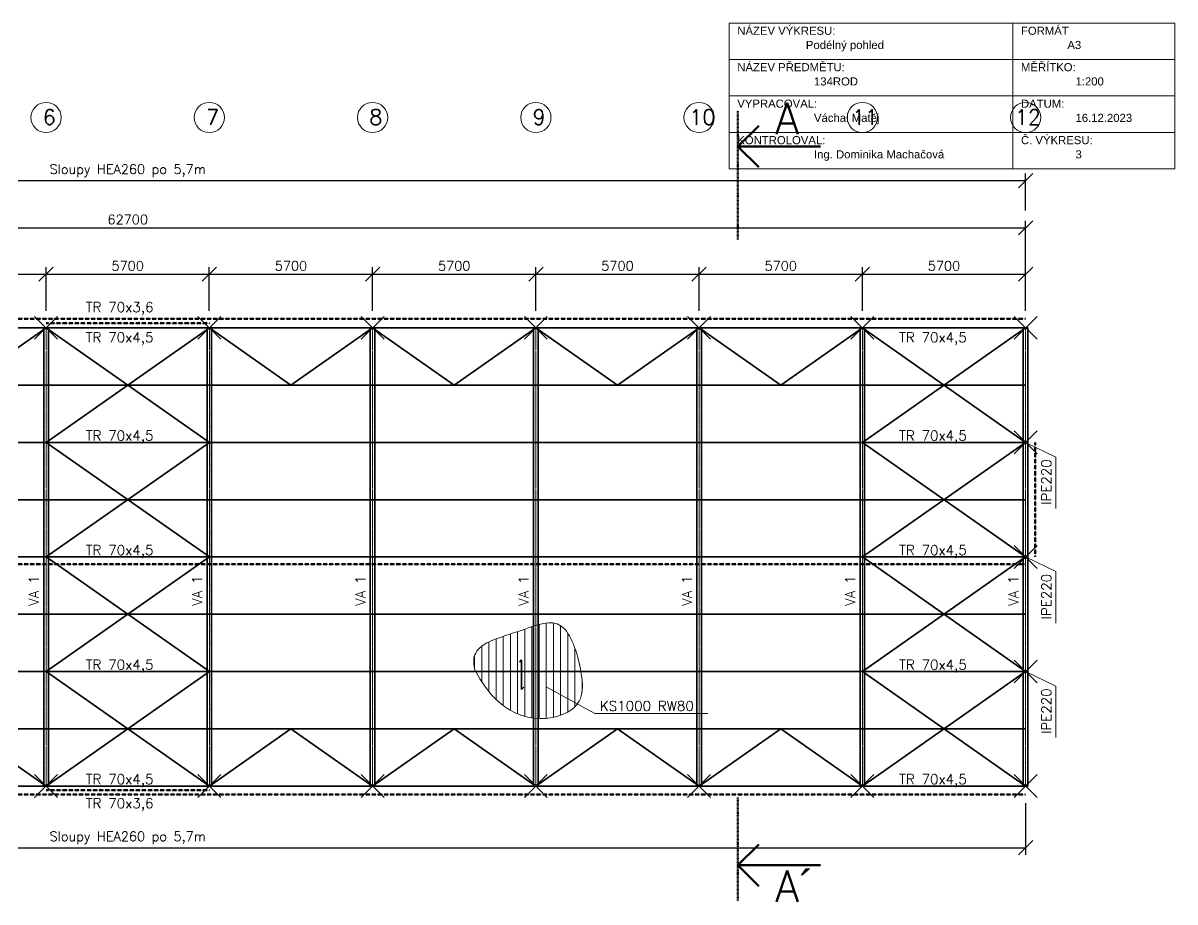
# Model space of a CAD drawing. Header units: millimetres. Extents: x -109904 to 256066, y -215550 to 75535.
# Drawn here: x 10530 to 50748, y -163909 to -133215 of the extents above; entities that cross this region are included whole.
import ezdxf

# ---------------------------------------------------------------- set-up
doc = ezdxf.new("R2010")
doc.units = ezdxf.units.MM
doc.header["$LTSCALE"] = 20
for name, pattern in [('ČERCHOVANÁ', [25.4, 12.7, -6.35, 0, -6.35]), ('ČERCHOVANÁ2', [12.7, 6.35, -3.175, 0, -3.175]), ('ČÁRKOVANÁ2', [9.525, 6.35, -3.175])]:
    doc.linetypes.add(name, pattern=pattern)
for name, color, linetype, lineweight in [('Kóty', 4, 'Continuous', 18), ('TENKÁ PLNÁ ČÁRA', 7, 'Continuous', 18), ('TENKÁ ČERCHOVANÁ ČÁRA', 60, 'ČERCHOVANÁ', 18), ('TLUSTÁ PLNÁ ČÁRA', 2, 'Continuous', 35), ('tlustá čára', 212, 'Continuous', 35), ('VELMI TLUSTÁ PLNÁ ČÁRA', 1, 'Continuous', 70), ('ztužidla plná', 104, 'Continuous', 35), ('šrafy', 7, 'Continuous', 13)]:
    doc.layers.add(name, color=color, linetype=linetype, lineweight=lineweight)
doc.styles.add('Romans', font='romans.shx')
doc.styles.get("Standard").update_dxf_attribs({"font": 'arial.ttf'})
doc.dimstyles.new('M 1-200', dxfattribs={"dimscale": 200, "dimtxt": 1.65, "dimasz": 2.5, "dimexe": 1.25, "dimexo": 3, "dimtad": 1, "dimtxsty": 'Romans', "dimblk": 'OBLIQUE', "dimcen": 2.5, "dimadec": 0, "dimazin": 0, "dimtfac": 1, "dimtmove": 0, "dimatfit": 3, "dimfxl": 1, "dimarcsym": 0})

# ---------------------------------------------------------------- blocks, each defined once
blk = doc.blocks.new('_Oblique')
at = {"color": 0, "linetype": 'ByBlock', "lineweight": -2}
blk.add_line((-0.5, -0.5), (0.5, 0.5), dxfattribs=at)
blk = doc.blocks.new('*D145')
at = {"layer": 'Defpoints', "color": 0, "transparency": 16777216}
for p in [(11334, -141985), (5634, -143860), (11334, -143860)]:
    blk.add_point(p, dxfattribs=at)
at = {"layer": 'Kóty', "color": 0, "lineweight": -2, "transparency": 16777216}
for p, q in [((5634, -143260), (5634, -141735)), ((11334, -143260), (11334, -141735)), ((5634, -141985), (11334, -141985))]:
    blk.add_line(p, q, dxfattribs=at)
at = {"layer": 'Kóty', "color": 0, "lineweight": -2, "transparency": 16777216, "xscale": 500, "yscale": 500, "zscale": 500, "rotation": 180}
blk.add_blockref('_Oblique', (5634, -141985), dxfattribs=at)
at = {"layer": 'Kóty', "color": 0, "lineweight": -2, "transparency": 16777216, "xscale": 500, "yscale": 500, "zscale": 500}
blk.add_blockref('_Oblique', (11334, -141985), dxfattribs=at)
at = {"layer": 'Kóty', "color": 0, "transparency": 16777216, "insert": (8484, -141695), "char_height": 330, "attachment_point": 5, "style": 'Romans'}
blk.add_mtext('5700', dxfattribs=at)
blk = doc.blocks.new('*D146')
at = {"layer": 'Defpoints', "color": 0, "transparency": 16777216}
for p in [(17034, -141985), (11334, -143860), (17034, -143860)]:
    blk.add_point(p, dxfattribs=at)
at = {"layer": 'Kóty', "color": 0, "lineweight": -2, "transparency": 16777216}
for p, q in [((11334, -143260), (11334, -141735)), ((17034, -143260), (17034, -141735)), ((11334, -141985), (17034, -141985))]:
    blk.add_line(p, q, dxfattribs=at)
at = {"layer": 'Kóty', "color": 0, "lineweight": -2, "transparency": 16777216, "xscale": 500, "yscale": 500, "zscale": 500, "rotation": 180}
blk.add_blockref('_Oblique', (11334, -141985), dxfattribs=at)
at = {"layer": 'Kóty', "color": 0, "lineweight": -2, "transparency": 16777216, "xscale": 500, "yscale": 500, "zscale": 500}
blk.add_blockref('_Oblique', (17034, -141985), dxfattribs=at)
at = {"layer": 'Kóty', "color": 0, "transparency": 16777216, "insert": (14184, -141695), "char_height": 330, "attachment_point": 5, "style": 'Romans'}
blk.add_mtext('5700', dxfattribs=at)
blk = doc.blocks.new('*D147')
at = {"layer": 'Defpoints', "color": 0, "transparency": 16777216}
for p in [(22734, -141985), (17034, -143860), (22734, -143860)]:
    blk.add_point(p, dxfattribs=at)
at = {"layer": 'Kóty', "color": 0, "lineweight": -2, "transparency": 16777216}
for p, q in [((17034, -143260), (17034, -141735)), ((22734, -143260), (22734, -141735)), ((17034, -141985), (22734, -141985))]:
    blk.add_line(p, q, dxfattribs=at)
at = {"layer": 'Kóty', "color": 0, "lineweight": -2, "transparency": 16777216, "xscale": 500, "yscale": 500, "zscale": 500, "rotation": 180}
blk.add_blockref('_Oblique', (17034, -141985), dxfattribs=at)
at = {"layer": 'Kóty', "color": 0, "lineweight": -2, "transparency": 16777216, "xscale": 500, "yscale": 500, "zscale": 500}
blk.add_blockref('_Oblique', (22734, -141985), dxfattribs=at)
at = {"layer": 'Kóty', "color": 0, "transparency": 16777216, "insert": (19884, -141695), "char_height": 330, "attachment_point": 5, "style": 'Romans'}
blk.add_mtext('5700', dxfattribs=at)
blk = doc.blocks.new('*D148')
at = {"layer": 'Defpoints', "color": 0, "transparency": 16777216}
for p in [(28434, -141985), (22734, -143860), (28434, -143860)]:
    blk.add_point(p, dxfattribs=at)
at = {"layer": 'Kóty', "color": 0, "lineweight": -2, "transparency": 16777216}
for p, q in [((22734, -143260), (22734, -141735)), ((28434, -143260), (28434, -141735)), ((22734, -141985), (28434, -141985))]:
    blk.add_line(p, q, dxfattribs=at)
at = {"layer": 'Kóty', "color": 0, "lineweight": -2, "transparency": 16777216, "xscale": 500, "yscale": 500, "zscale": 500, "rotation": 180}
blk.add_blockref('_Oblique', (22734, -141985), dxfattribs=at)
at = {"layer": 'Kóty', "color": 0, "lineweight": -2, "transparency": 16777216, "xscale": 500, "yscale": 500, "zscale": 500}
blk.add_blockref('_Oblique', (28434, -141985), dxfattribs=at)
at = {"layer": 'Kóty', "color": 0, "transparency": 16777216, "insert": (25584, -141695), "char_height": 330, "attachment_point": 5, "style": 'Romans'}
blk.add_mtext('5700', dxfattribs=at)
blk = doc.blocks.new('*D149')
at = {"layer": 'Defpoints', "color": 0, "transparency": 16777216}
for p in [(34134, -141985), (28434, -143860), (34134, -143860)]:
    blk.add_point(p, dxfattribs=at)
at = {"layer": 'Kóty', "color": 0, "lineweight": -2, "transparency": 16777216}
for p, q in [((28434, -143260), (28434, -141735)), ((34134, -143260), (34134, -141735)), ((28434, -141985), (34134, -141985))]:
    blk.add_line(p, q, dxfattribs=at)
at = {"layer": 'Kóty', "color": 0, "lineweight": -2, "transparency": 16777216, "xscale": 500, "yscale": 500, "zscale": 500, "rotation": 180}
blk.add_blockref('_Oblique', (28434, -141985), dxfattribs=at)
at = {"layer": 'Kóty', "color": 0, "lineweight": -2, "transparency": 16777216, "xscale": 500, "yscale": 500, "zscale": 500}
blk.add_blockref('_Oblique', (34134, -141985), dxfattribs=at)
at = {"layer": 'Kóty', "color": 0, "transparency": 16777216, "insert": (31284, -141695), "char_height": 330, "attachment_point": 5, "style": 'Romans'}
blk.add_mtext('5700', dxfattribs=at)
blk = doc.blocks.new('*D150')
at = {"layer": 'Defpoints', "color": 0, "transparency": 16777216}
for p in [(39834, -141985), (34134, -143860), (39834, -143860)]:
    blk.add_point(p, dxfattribs=at)
at = {"layer": 'Kóty', "color": 0, "lineweight": -2, "transparency": 16777216}
for p, q in [((34134, -143260), (34134, -141735)), ((39834, -143260), (39834, -141735)), ((34134, -141985), (39834, -141985))]:
    blk.add_line(p, q, dxfattribs=at)
at = {"layer": 'Kóty', "color": 0, "lineweight": -2, "transparency": 16777216, "xscale": 500, "yscale": 500, "zscale": 500, "rotation": 180}
blk.add_blockref('_Oblique', (34134, -141985), dxfattribs=at)
at = {"layer": 'Kóty', "color": 0, "lineweight": -2, "transparency": 16777216, "xscale": 500, "yscale": 500, "zscale": 500}
blk.add_blockref('_Oblique', (39834, -141985), dxfattribs=at)
at = {"layer": 'Kóty', "color": 0, "transparency": 16777216, "insert": (36984, -141695), "char_height": 330, "attachment_point": 5, "style": 'Romans'}
blk.add_mtext('5700', dxfattribs=at)
blk = doc.blocks.new('*D151')
at = {"layer": 'Defpoints', "color": 0, "transparency": 16777216}
for p in [(45534, -141985), (39834, -143860), (45534, -143860)]:
    blk.add_point(p, dxfattribs=at)
at = {"layer": 'Kóty', "color": 0, "lineweight": -2, "transparency": 16777216}
for p, q in [((39834, -143260), (39834, -141735)), ((45534, -143260), (45534, -141735)), ((39834, -141985), (45534, -141985))]:
    blk.add_line(p, q, dxfattribs=at)
at = {"layer": 'Kóty', "color": 0, "lineweight": -2, "transparency": 16777216, "xscale": 500, "yscale": 500, "zscale": 500, "rotation": 180}
blk.add_blockref('_Oblique', (39834, -141985), dxfattribs=at)
at = {"layer": 'Kóty', "color": 0, "lineweight": -2, "transparency": 16777216, "xscale": 500, "yscale": 500, "zscale": 500}
blk.add_blockref('_Oblique', (45534, -141985), dxfattribs=at)
at = {"layer": 'Kóty', "color": 0, "transparency": 16777216, "insert": (42684, -141695), "char_height": 330, "attachment_point": 5, "style": 'Romans'}
blk.add_mtext('5700', dxfattribs=at)
blk = doc.blocks.new('*D152')
at = {"layer": 'Defpoints', "color": 0, "transparency": 16777216}
for p in [(45534, -140367), (-17166, -143860), (45534, -143860)]:
    blk.add_point(p, dxfattribs=at)
at = {"layer": 'Kóty', "color": 0, "lineweight": -2, "transparency": 16777216}
for p, q in [((-17166, -143260), (-17166, -140117)), ((45534, -143260), (45534, -140117)), ((-17166, -140367), (45534, -140367))]:
    blk.add_line(p, q, dxfattribs=at)
at = {"layer": 'Kóty', "color": 0, "lineweight": -2, "transparency": 16777216, "xscale": 500, "yscale": 500, "zscale": 500, "rotation": 180}
blk.add_blockref('_Oblique', (-17166, -140367), dxfattribs=at)
at = {"layer": 'Kóty', "color": 0, "lineweight": -2, "transparency": 16777216, "xscale": 500, "yscale": 500, "zscale": 500}
blk.add_blockref('_Oblique', (45534, -140367), dxfattribs=at)
at = {"layer": 'Kóty', "color": 0, "transparency": 16777216, "insert": (14184, -140077), "char_height": 330, "attachment_point": 5, "style": 'Romans'}
blk.add_mtext('62700', dxfattribs=at)
blk = doc.blocks.new('*D174')
at = {"layer": 'Defpoints', "color": 0, "transparency": 16777216}
for p in [(45534, -138718), (-17166, -140367), (45534, -140367)]:
    blk.add_point(p, dxfattribs=at)
at = {"layer": 'Kóty', "color": 0, "lineweight": -2, "transparency": 16777216}
for p, q in [((-17166, -139767), (-17166, -138468)), ((-17166, -138718), (45534, -138718)), ((45534, -139767), (45534, -138468))]:
    blk.add_line(p, q, dxfattribs=at)
at = {"layer": 'Kóty', "color": 0, "lineweight": -2, "transparency": 16777216, "xscale": 500, "yscale": 500, "zscale": 500, "rotation": 180}
blk.add_blockref('_Oblique', (-17166, -138718), dxfattribs=at)
at = {"layer": 'Kóty', "color": 0, "lineweight": -2, "transparency": 16777216, "xscale": 500, "yscale": 500, "zscale": 500}
blk.add_blockref('_Oblique', (45534, -138718), dxfattribs=at)
at = {"layer": 'Kóty', "color": 0, "transparency": 16777216, "insert": (14184, -138373), "char_height": 330, "attachment_point": 5, "style": 'Romans'}
blk.add_mtext('Sloupy HEA260 po 5,7m', dxfattribs=at)
blk = doc.blocks.new('*D175')
at = {"layer": 'Defpoints', "color": 0, "transparency": 16777216}
for p in [(-17166, -159860), (45534, -159860), (45534, -162017)]:
    blk.add_point(p, dxfattribs=at)
at = {"layer": 'Kóty', "color": 0, "lineweight": -2, "transparency": 16777216}
for p, q in [((-17166, -160460), (-17166, -162267)), ((45534, -160460), (45534, -162267)), ((-17166, -162017), (45534, -162017))]:
    blk.add_line(p, q, dxfattribs=at)
at = {"layer": 'Kóty', "color": 0, "lineweight": -2, "transparency": 16777216, "xscale": 500, "yscale": 500, "zscale": 500, "rotation": 180}
blk.add_blockref('_Oblique', (-17166, -162017), dxfattribs=at)
at = {"layer": 'Kóty', "color": 0, "lineweight": -2, "transparency": 16777216, "xscale": 500, "yscale": 500, "zscale": 500}
blk.add_blockref('_Oblique', (45534, -162017), dxfattribs=at)
at = {"layer": 'Kóty', "color": 0, "transparency": 16777216, "insert": (14184, -161672), "char_height": 330, "attachment_point": 5, "style": 'Romans'}
blk.add_mtext('Sloupy HEA260 po 5,7m', dxfattribs=at)

msp = doc.modelspace()

# ---------------------------------------------------------------- linework, layer by layer
at = {"layer": 'Kóty'}
msp.add_lwpolyline([(50748.457, -138308.749), (35184.254, -138308.749), (35184.254, -133215.01), (50748.457, -133215.01)], close=True, dxfattribs=at)
for points in [[(45088.747, -133215.01), (45088.747, -138308.749)], [(35184.254, -134488.445), (50748.457, -134488.445)], [(35184.254, -135761.88), (50748.457, -135761.88)], [(35184.254, -137035.315), (50748.457, -137035.315)]]:
    msp.add_lwpolyline(points, dxfattribs=at)
at = {"layer": 'TENKÁ ČERCHOVANÁ ČÁRA', "ltscale": 0.009}
for p, q in [((11334.136, -143860.015), (11334.136, -159860.015)), ((17034.136, -143860.015), (17034.136, -159860.015)), ((22734.136, -143860.015), (22734.136, -159860.015)), ((28434.136, -143860.015), (28434.136, -159860.015)), ((34134.136, -143860.015), (34134.136, -159860.015)), ((39834.136, -143860.015), (39834.136, -159860.015)), ((45534.136, -143860.015), (45534.136, -159860.015))]:
    msp.add_line(p, q, dxfattribs=at)
at = {"layer": 'TLUSTÁ PLNÁ ČÁRA'}
for p, q in [((45534.136, -143860.015), (-17165.864, -143860.015)), ((27860.41, -155532.261), (27937.188, -155455.483)), ((27937.188, -155455.483), (27937.188, -156486.651)), ((27937.188, -156486.651), (28013.966, -156409.872)), ((-17165.864, -159860.015), (45534.136, -159860.015))]:
    msp.add_line(p, q, dxfattribs=at)
at = {"layer": 'tlustá čára'}
for p, q in [((10934.136, -144260.015), (11734.136, -143460.015)), ((10934.136, -143460.015), (11734.136, -144260.015)), ((16634.136, -144260.015), (17434.136, -143460.015)), ((16634.136, -143460.015), (17434.136, -144260.015)), ((22334.136, -144260.015), (23134.136, -143460.015)), ((22334.136, -143460.015), (23134.136, -144260.015)), ((28034.136, -144260.015), (28834.136, -143460.015)), ((28034.136, -143460.015), (28834.136, -144260.015)), ((33734.136, -144260.015), (34534.136, -143460.015)), ((33734.136, -143460.015), (34534.136, -144260.015)), ((39434.136, -144260.015), (40234.136, -143460.015)), ((39434.136, -143460.015), (40234.136, -144260.015)), ((45134.136, -144260.015), (45934.136, -143460.015)), ((45134.136, -143460.015), (45934.136, -144260.015)), ((45134.136, -144260.015), (45934.136, -143460.015)), ((45134.136, -143460.015), (45934.136, -144260.015)), ((11254.136, -143860.015), (11414.136, -143860.015)), ((11254.136, -159860.015), (11254.136, -143860.015)), ((11414.136, -143860.015), (11414.136, -159860.015)), ((16954.136, -143860.015), (17114.136, -143860.015)), ((16954.136, -159860.015), (16954.136, -143860.015)), ((17114.136, -143860.015), (17114.136, -159860.015)), ((22654.136, -143860.015), (22814.136, -143860.015)), ((22654.136, -159860.015), (22654.136, -143860.015)), ((22814.136, -143860.015), (22814.136, -159860.015)), ((28354.136, -143860.015), (28514.136, -143860.015)), ((28354.136, -159860.015), (28354.136, -143860.015)), ((28514.136, -143860.015), (28514.136, -159860.015)), ((34054.136, -143860.015), (34214.136, -143860.015)), ((34054.136, -159860.015), (34054.136, -143860.015)), ((34214.136, -143860.015), (34214.136, -159860.015)), ((39754.136, -143860.015), (39914.136, -143860.015)), ((39754.136, -159860.015), (39754.136, -143860.015)), ((39914.136, -143860.015), (39914.136, -159860.015)), ((45454.136, -143860.015), (45614.136, -143860.015)), ((45454.136, -159860.015), (45454.136, -143860.015)), ((45614.136, -143860.015), (45614.136, -159860.015)), ((-17165.864, -145860.015), (45534.136, -145860.015)), ((45134.136, -148260.015), (45934.136, -147460.015)), ((45134.136, -147460.015), (45934.136, -148260.015)), ((-17165.864, -147860.015), (45534.136, -147860.015)), ((-17165.864, -149860.015), (45534.136, -149860.015)), ((45134.136, -152260.015), (45934.136, -151460.015)), ((45134.136, -151460.015), (45934.136, -152260.015)), ((-17165.864, -151860.015), (45534.136, -151860.015)), ((-17165.864, -153860.015), (45534.136, -153860.015)), ((45134.136, -156260.015), (45934.136, -155460.015)), ((45134.136, -155460.015), (45934.136, -156260.015)), ((-17165.864, -155860.015), (45534.136, -155860.015)), ((-17165.864, -157860.015), (45534.136, -157860.015)), ((10934.136, -160260.015), (11734.136, -159460.015)), ((10934.136, -159460.015), (11734.136, -160260.015)), ((16634.136, -160260.015), (17434.136, -159460.015)), ((16634.136, -159460.015), (17434.136, -160260.015)), ((22334.136, -160260.015), (23134.136, -159460.015)), ((22334.136, -159460.015), (23134.136, -160260.015)), ((28034.136, -160260.015), (28834.136, -159460.015)), ((28034.136, -159460.015), (28834.136, -160260.015)), ((33734.136, -160260.015), (34534.136, -159460.015)), ((33734.136, -159460.015), (34534.136, -160260.015)), ((39434.136, -160260.015), (40234.136, -159460.015)), ((39434.136, -159460.015), (40234.136, -160260.015)), ((45134.136, -160260.015), (45934.136, -159460.015)), ((45134.136, -159460.015), (45934.136, -160260.015)), ((45134.136, -160260.015), (45934.136, -159460.015)), ((45134.136, -159460.015), (45934.136, -160260.015)), ((11414.136, -159860.015), (11254.136, -159860.015)), ((17114.136, -159860.015), (16954.136, -159860.015)), ((22814.136, -159860.015), (22654.136, -159860.015)), ((28514.136, -159860.015), (28354.136, -159860.015)), ((34214.136, -159860.015), (34054.136, -159860.015)), ((39914.136, -159860.015), (39754.136, -159860.015)), ((45614.136, -159860.015), (45454.136, -159860.015))]:
    msp.add_line(p, q, dxfattribs=at)
at = {"layer": 'VELMI TLUSTÁ PLNÁ ČÁRA', "linetype": 'ČERCHOVANÁ2', "ltscale": 0.02}
for p, q in [((35490.123, -140775.63), (35490.123, -136275.63)), ((35490.123, -163878.937), (35490.123, -160261.138))]:
    msp.add_line(p, q, dxfattribs=at)
at = {"layer": 'VELMI TLUSTÁ PLNÁ ČÁRA', "lineweight": 50}
for p, q in [((35490.123, -137525.63), (36214.142, -136801.612)), ((38367.127, -137525.63), (35490.123, -137525.63)), ((36214.142, -138249.648), (35490.123, -137525.63)), ((35490.123, -162628.937), (36214.142, -161904.919)), ((38367.127, -162628.937), (35490.123, -162628.937)), ((36214.142, -163352.955), (35490.123, -162628.937))]:
    msp.add_line(p, q, dxfattribs=at)
at = {"layer": 'VELMI TLUSTÁ PLNÁ ČÁRA', "linetype": 'ČÁRKOVANÁ2', "lineweight": 50, "ltscale": 0.02}
for p, q in [((-17165.864, -143542.997), (45534.136, -143542.997)), ((11334.136, -143692.997), (17034.136, -143692.997)), ((45870.573, -151860.015), (45870.573, -147860.015)), ((-17165.864, -152108.837), (45534.136, -152108.837)), ((11334.136, -160000.507), (17034.136, -160000.507)), ((-17165.864, -160160.507), (45534.136, -160160.507))]:
    msp.add_line(p, q, dxfattribs=at)
at = {"layer": 'ztužidla plná'}
for p, q in [((11334.136, -143860.015), (8484.136, -145860.015)), ((17034.136, -147860.015), (11334.136, -143860.015)), ((11334.136, -147860.015), (17034.136, -143860.015)), ((17034.136, -143860.015), (19884.136, -145860.015)), ((22734.136, -143860.015), (19884.136, -145860.015)), ((22734.136, -143860.015), (25584.136, -145860.015)), ((28434.136, -143860.015), (25584.136, -145860.015)), ((28434.136, -143860.015), (31284.136, -145860.015)), ((34134.136, -143860.015), (31284.136, -145860.015)), ((34134.136, -143860.015), (36984.136, -145860.015)), ((39834.136, -143860.015), (36984.136, -145860.015)), ((45534.136, -147860.015), (39834.136, -143860.015)), ((39834.136, -147860.015), (45534.136, -143860.015)), ((17034.136, -151860.015), (11334.136, -147860.015)), ((11334.136, -151860.015), (17034.136, -147860.015)), ((45534.136, -151860.015), (39834.136, -147860.015)), ((39834.136, -151860.015), (45534.136, -147860.015)), ((17034.136, -155860.015), (11334.136, -151860.015)), ((11334.136, -155860.015), (17034.136, -151860.015)), ((45534.136, -155860.015), (39834.136, -151860.015)), ((39834.136, -155860.015), (45534.136, -151860.015)), ((17034.136, -159860.015), (11334.136, -155860.015)), ((11334.136, -159860.015), (17034.136, -155860.015)), ((45534.136, -159860.015), (39834.136, -155860.015)), ((39834.136, -159860.015), (45534.136, -155860.015)), ((11334.136, -159860.015), (8484.136, -157860.015)), ((17034.136, -159860.015), (19884.136, -157860.015)), ((22734.136, -159860.015), (19884.136, -157860.015)), ((22734.136, -159860.015), (25584.136, -157860.015)), ((28434.136, -159860.015), (25584.136, -157860.015)), ((28434.136, -159860.015), (31284.136, -157860.015)), ((34134.136, -159860.015), (31284.136, -157860.015)), ((34134.136, -159860.015), (36984.136, -157860.015)), ((39834.136, -159860.015), (36984.136, -157860.015))]:
    msp.add_line(p, q, dxfattribs=at)
at = {"layer": 'šrafy'}
for p, q in [((46583.682, -148373.931), (45534.136, -147860.015)), ((46583.682, -150166.954), (46583.682, -148373.931)), ((46583.682, -152373.931), (45534.136, -151860.015)), ((46583.682, -154166.954), (46583.682, -152373.931)), ((28046.275, -157426.966), (28046.275, -154383.882)), ((28296.275, -154295.793), (28296.275, -157480.042)), ((28546.275, -157502.171), (28546.275, -154217.858)), ((28546.275, -154217.858), (28546.275, -157502.171)), ((28796.275, -157494.541), (28796.275, -154167.401)), ((29046.275, -154168.127), (29046.275, -157456.981)), ((29296.275, -157387.088), (29296.275, -154260.691)), ((29296.275, -154260.691), (29296.275, -157387.088)), ((26796.275, -154828.636), (26796.275, -156567.707)), ((27046.275, -156839.451), (27046.275, -154721.754)), ((27046.275, -154721.754), (27046.275, -156839.451)), ((27296.275, -157052.789), (27296.275, -154633.018)), ((27546.275, -154550.737), (27546.275, -157217.549)), ((27796.275, -157340.632), (27796.275, -154469.028)), ((27796.275, -154469.028), (27796.275, -157340.632)), ((29546.275, -157276.802), (29546.275, -154521.245)), ((26546.275, -156223.008), (26546.275, -154981.466)), ((29796.275, -155044.257), (29796.275, -157093.413)), ((26296.275, -155303.755), (26296.275, -155782.445)), ((46583.682, -156373.931), (45534.136, -155860.015)), ((28796.275, -156395.133), (30495.178, -157332.358)), ((30046.275, -156585.461), (30046.275, -156127.465)), ((46583.682, -158166.954), (46583.682, -156373.931)), ((30495.178, -157332.358), (34440.091, -157332.358))]:
    msp.add_line(p, q, dxfattribs=at)
for centre in [(11334.136, -136513.918), (17034.136, -136513.918), (22734.136, -136513.918), (28434.136, -136513.918), (34134.136, -136513.918), (39834.136, -136513.918), (45534.136, -136513.918)]:
    msp.add_circle(centre, 528.536, dxfattribs=at)
msp.add_open_spline([(26296.275, -155782.445), (27256.259, -157700.88), (30142.158, -157598.516), (30105.761, -155899.218), (29444.971, -153827.521), (28005.952, -154431.396), (26694.954, -154790.172), (26210.836, -155274.29), (26296.275, -155782.445), (26296.275, -155782.445), (26296.275, -155782.445)], degree=3, dxfattribs=at)

# ---------------------------------------------------------------- texts
at = {"layer": 'TENKÁ PLNÁ ČÁRA', "attachment_point": 1}
for s, insert, char_height in [('\\pxi-3,l4,t4;NÁZEV VÝKRESU:', (35184.254, -133342.354), 282.98552), ('\\pxi-3,l4,t4;FORMÁT ', (45088.747, -133342.354), 282.98552), ('Podélný pohled', (37862.021, -133839.023), 282.98552), ('A3', (46992.46, -133839.023), 282.9855), ('\\pxi-3,l4,t4;NÁZEV PŘEDMĚTU:', (35184.254, -134615.788), 282.98552), ('\\pxi-3,l4,t4;MĚŘÍTKO: ^I', (45088.747, -134615.788), 282.98552), ('\\pxi-3,l4,t4;134ROD', (37862.021, -135112.458), 282.98552), ('\\pxi-3,l4,t4;1:200', (46992.46, -135112.458), 282.98552), ('\\pxi-3,l4,t4;VYPRACOVAL:', (35184.254, -135889.223), 282.98552), ('\\pxi-3,l4,t4;DATUM: ^I^I', (45088.747, -135889.223), 282.98552), ('\\pxi-3,l4,t4;Váchal Matěj', (37862.021, -136385.893), 282.98552), ('\\pxi-3,l4,t4;16.12.2023', (46992.46, -136385.893), 282.98552), ('\\pxi-3,l4,t4;Č. VÝKRESU:^I', (45088.747, -137162.658), 282.98552), ('\\pxi-3,l4,t4;KONTROLOVAL:', (35184.254, -137162.658), 282.98552), ('\\pxi-3,l4,t4;Ing. Dominika Machačová', (37862.021, -137659.328), 282.98552), ('\\pxi-3,l4,t4;3', (46992.46, -137659.328), 282.98552)]:
    msp.add_mtext_dynamic_manual_height_columns(s, width=5678.19507, gutter_width=35.373, heights=[0], dxfattribs=dict(at, insert=insert, char_height=char_height))
at = {"layer": 'šrafy', "attachment_point": 1}
for s, width, gutter_width, heights, insert, char_height in [('{\\Fromans|c238;6}', 3051.14647, 44.045, [0], (11219.992, -136237.412), 528.53605), ('{\\Fromans|c238;7}', 3051.14647, 44.045, [0], (16919.992, -136237.412), 528.53605), ('{\\Fromans|c238;8}', 3051.14647, 44.045, [0], (22619.992, -136237.412), 528.53605), ('{\\Fromans|c238;9}', 3051.14647, 44.045, [0], (28319.992, -136237.412), 528.53605), ('{\\Fromans|c238;10}', 3051.14647, 44.045, [0], (33795.876, -136237.412), 528.53605), ('{\\Fromans|c238;A}', 6313.27714, 91.135, [0], (36788.626, -135998.579), 1093.61992), ('{\\Fromans|c238;11}', 3051.14647, 44.045, [0], (39476.811, -136237.412), 528.53605), ('{\\Fromans|c238;12}', 3051.14647, 44.045, [0], (45161.697, -136237.412), 528.53605), ('\\A1;{\\Fromans|c238;\\H1.5x;TR 70x3,6}', 8123.42907, 14.348, [4633.313], (12722.893, -142966.049), 229.56093), ('\\A1;{\\Fromans|c238;\\H1.5x;TR 70x4,5}', 8123.42907, 14.348, [4633.313], (12722.893, -144019.966), 229.56093), ('\\A1;{\\Fromans|c238;\\H1.5x;TR 70x4,5}', 8123.42907, 14.348, [4633.313], (41119.354, -144019.966), 229.56093), ('\\A1;{\\Fromans|c238;\\H1.5x;TR 70x4,5}', 8123.42907, 14.348, [4633.313], (12722.893, -147450.085), 229.56093), ('\\A1;{\\Fromans|c238;\\H1.5x;TR 70x4,5}', 8123.42907, 14.348, [4633.313], (41119.354, -147450.085), 229.56093), ('\\A1;{\\Fromans|c238;\\H1.5x;TR 70x4,5}', 8123.42907, 14.348, [4633.313], (12722.893, -151450.085), 229.56093), ('\\A1;{\\Fromans|c238;\\H1.5x;TR 70x4,5}', 8123.42907, 14.348, [4633.313], (41119.354, -151450.085), 229.56093), ('\\A1;{\\Fromans|c238;\\H1.5x;TR 70x4,5}', 8123.42907, 14.348, [4633.313], (12722.893, -155450.085), 229.56093), ('\\A1;{\\Fromans|c238;\\H1.5x;TR 70x4,5}', 8123.42907, 14.348, [4633.313], (41119.354, -155450.085), 229.56093), ('\\A1;{\\Fromans|c238;\\H1.5x;KS1000 RW80}', 8123.42907, 14.348, [4633.313], (30671.756, -156890.855), 229.56093), ('\\A1;{\\Fromans|c238;\\H1.5x;TR 70x4,5}', 8123.42907, 14.348, [4633.313], (12722.893, -159450.085), 229.56093), ('\\A1;{\\Fromans|c238;\\H1.5x;TR 70x4,5}', 8123.42907, 14.348, [4633.313], (41119.354, -159450.085), 229.56093), ('\\A1;{\\Fromans|c238;\\H1.5x;TR 70x3,6}', 8123.42907, 14.348, [4633.313], (12722.893, -160291.768), 229.56093), ('{\\Fromans|c238;A}´', 6313.27714, 91.135, [0], (36788.626, -162815.31), 1093.61992)]:
    msp.add_mtext_dynamic_manual_height_columns(s, width=width, gutter_width=gutter_width, heights=heights, dxfattribs=dict(at, insert=insert, char_height=char_height))
at = {"layer": 'šrafy', "char_height": 229.56093, "attachment_point": 1, "rotation": 90}
for s, insert in [('\\A1;{\\Fromans|c238;\\H1.5x;IPE220}', (46086.931, -150044)), ('\\A1;{\\Fromans|c238;\\H1.5x;VA 1}', (10737.03, -153570.312)), ('\\A1;{\\Fromans|c238;\\H1.5x;VA 1}', (16437.03, -153570.312)), ('\\A1;{\\Fromans|c238;\\H1.5x;VA 1}', (22137.03, -153570.312)), ('\\A1;{\\Fromans|c238;\\H1.5x;VA 1}', (27837.03, -153570.312)), ('\\A1;{\\Fromans|c238;\\H1.5x;VA 1}', (33537.03, -153570.312)), ('\\A1;{\\Fromans|c238;\\H1.5x;VA 1}', (39237.03, -153570.312)), ('\\A1;{\\Fromans|c238;\\H1.5x;VA 1}', (44937.03, -153570.312)), ('\\A1;{\\Fromans|c238;\\H1.5x;IPE220}', (46086.931, -154044)), ('\\A1;{\\Fromans|c238;\\H1.5x;IPE220}', (46086.931, -158044))]:
    msp.add_mtext_dynamic_manual_height_columns(s, width=8123.42907, gutter_width=14.348, heights=[4633.313], dxfattribs=dict(at, insert=insert))

# ---------------------------------------------------------------- dimensions: what is measured, and where the dimension line sits
at = {"layer": 'Kóty'}
for base, p1, p2, picture, middle in [((45534.136, -138718.265), (-17165.864, -140367.364), (45534.136, -140367.364), '*D174', (14184.136, -138373.265)), ((45534.136, -162016.62), (-17165.864, -159860.015), (45534.136, -159860.015), '*D175', (14184.136, -161671.62))]:
    dim = msp.add_linear_dim(base=base, p1=p1, p2=p2, text='Sloupy HEA260 po 5,7m', dimstyle='M 1-200', dxfattribs=at)
    dim.commit()
    dim.dimension.update_dxf_attribs({"geometry": picture, "text_midpoint": middle})
for base, p1, p2, picture, middle in [((45534.136, -140367.364), (-17165.864, -143860.015), (45534.136, -143860.015), '*D152', (14184.136, -140077.364)), ((11334.136, -141984.698), (5634.136, -143860.015), (11334.136, -143860.015), '*D145', (8484.136, -141694.698)), ((17034.136, -141984.698), (11334.136, -143860.015), (17034.136, -143860.015), '*D146', (14184.136, -141694.698)), ((22734.136, -141984.698), (17034.136, -143860.015), (22734.136, -143860.015), '*D147', (19884.136, -141694.698)), ((28434.136, -141984.698), (22734.136, -143860.015), (28434.136, -143860.015), '*D148', (25584.136, -141694.698)), ((34134.136, -141984.698), (28434.136, -143860.015), (34134.136, -143860.015), '*D149', (31284.136, -141694.698)), ((39834.136, -141984.698), (34134.136, -143860.015), (39834.136, -143860.015), '*D150', (36984.136, -141694.698)), ((45534.136, -141984.698), (39834.136, -143860.015), (45534.136, -143860.015), '*D151', (42684.136, -141694.698))]:
    dim = msp.add_linear_dim(base=base, p1=p1, p2=p2, dimstyle='M 1-200', dxfattribs=at)
    dim.commit()
    dim.dimension.update_dxf_attribs({"geometry": picture, "text_midpoint": middle})

doc.saveas('drawing.dxf')
